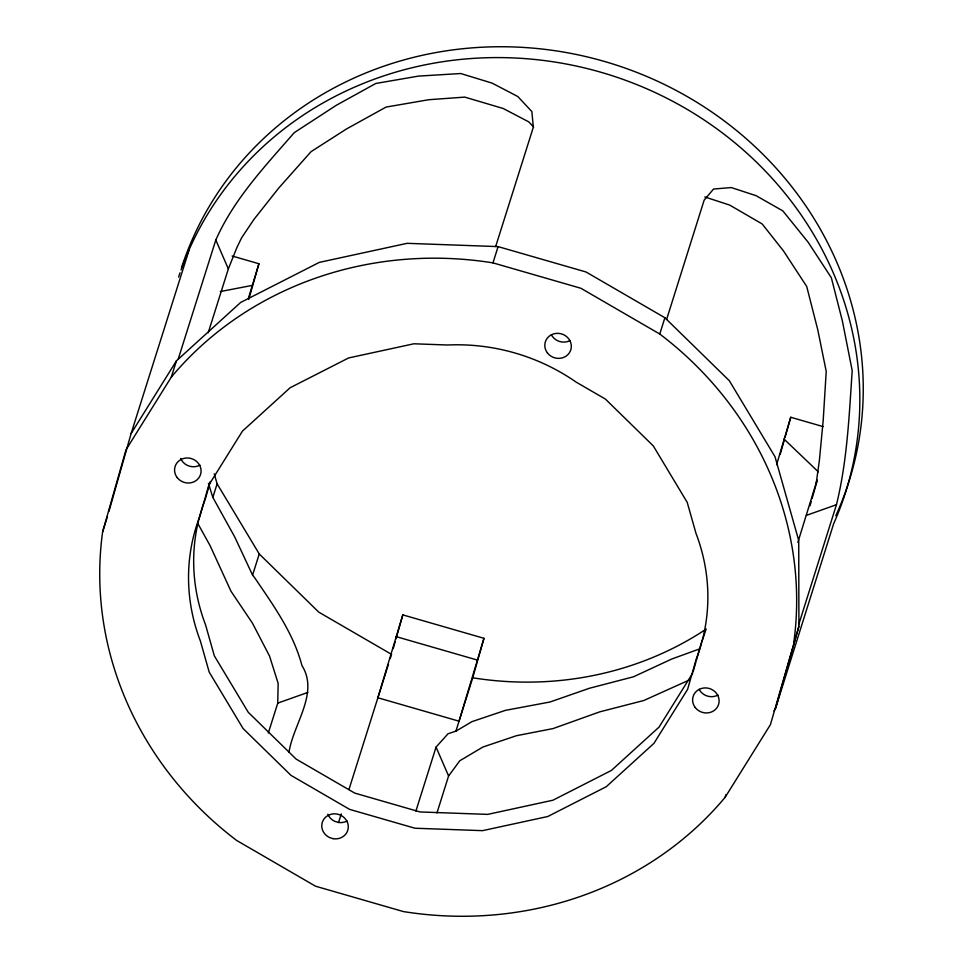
<?xml version="1.0" encoding="UTF-8"?>
<svg xmlns="http://www.w3.org/2000/svg" width="963" height="963" viewBox="0 0 963 963"><rect width="100%" height="100%" fill="white"/><g stroke="black" fill="none" stroke-linecap="round" stroke-linejoin="round"><path stroke-width="1.44" d="M268.328 732.963L277.753 703.122L278.138 683.285L269.508 656.008L252.45 623.157L230.964 591.198L210.103 545.672L198.101 523.992M797.858 542.386L816.251 482.836L819.357 460.723L823.196 420.458L826.218 371.405L817.792 329.852L806.717 286.48L783.545 251.018L762.178 223.958L729.653 205.071L704.796 196.946M798.905 624.012L836.462 504.696C847.235 460.844 849.173 415.45 852.195 370.574L842.408 321.112L831.346 277.741L808.174 242.279L782.847 210.897L756.087 195.682L731.23 187.544L713.523 189.061L704.17 200.099L666.613 319.415M798.917 626.311L770.424 724.645L725.103 797.34A350.544 326.818 17.5 0 1 403.437 911.576L315.515 886.201L236.645 840.446A350.544 326.818 17.5 0 1 102.62 531.877L125.984 449.817L171.306 377.111L176.434 360.848L240.63 302.466L319.319 262.381L407.132 243.326L498.1 246.612L586.022 271.987L664.891 317.742L729.352 380.746L774.998 456.715L798.724 540.472L798.917 626.311L775.552 708.371L773.963 710.923M108.988 511.281L131.112 433.543L189.374 249.152M248.406 298.301L258.915 263.742L232.119 256.002M248.743 299.469L258.915 263.742M210.319 481.464L205.239 499.34A195.537 182.308 17.5 0 0 205.516 624.722L214.328 655.839L248.249 712.283L296.135 759.097L354.745 793.103L420.073 811.953L487.663 814.385L552.918 800.229L611.385 770.448L659.077 727.077L692.746 673.053M393.169 648.725L395.179 641.683M395.986 638.854L402.811 614.876L483.968 638.313L472.725 677.796L455.896 731.158L448.06 733.734L436.058 747.107L415.896 811.051M693.155 671.656L695.948 661.846M696.345 660.437L701.425 642.574M776.599 464.696L790.755 417.268L823.196 426.633M780.174 454.428L784.243 440.139M785.062 437.274L790.755 417.268M810.027 505.756L811.243 501.458M812.062 498.605L816.949 481.452M402.811 614.876L377.881 697.766L459.038 721.191L483.968 638.313M102.62 531.877L107.326 516.962M178.155 359.283L215.808 240.016C233.865 199.076 265.234 166.009 294.257 132.641L336.316 105.28L375.799 83.468L418.496 76.101L460.723 73.525L492.117 83.119L517.805 96.529L531.865 111.588L533.333 127.248L495.668 246.516M208.189 332.813L228.351 268.882L236.898 247.527L241.617 237.777L253.835 219.552L278.608 188.206L311.025 151.685L346.584 128.91L386.055 107.086L428.764 99.719L464.732 97.107L503.131 108.47L528.819 121.892L533.683 127.104M289.032 752.103C293.173 724.272 319.331 693.167 301.925 665.493C293.366 632.896 273.215 605.077 254.557 577.571L252.571 575.128L234.719 536.933L212.835 497.402L217.108 483.835L214.268 473.82M252.571 575.128L259.252 553.966L217.108 483.835M171.306 377.111A350.544 326.818 17.5 0 1 492.972 262.875L498.1 246.612M338.531 822.558L341.251 813.952M348.943 789.564L388.474 664.169M390.244 658.572L391.568 654.371L318.753 612.131L259.252 553.966M436.961 812.941L448.589 775.985L459.796 760.758L482.932 747.023L516.409 735.72L553.087 728.57L599.768 711.85L643.79 700.51L688.858 680.203M793.777 642.586A350.544 326.818 17.5 0 0 659.763 334.017L664.891 317.742M816.251 482.836L817.142 479.995M725.103 797.34L725.958 794.631M775.552 708.371L833.597 523.884A350.436 326.722 17.5 0 0 633.004 83.107A350.436 326.722 17.5 0 0 181.032 269.965M131.112 433.543L176.434 360.848M455.896 731.158L471.918 721.66L505.394 710.369L550.029 701.991L589.512 688.232L633.498 676.796L671.693 659.041L699.559 648.918M277.753 703.122L307.847 692.433M806.368 515.386L836.462 504.696M220.262 291.572L252.065 285.445M492.972 262.875L580.882 288.262L659.763 334.017M395.962 636.579L477.13 660.004M783.918 438.959L818.309 471.846M215.808 240.016L228.351 268.882M436.058 747.107L448.589 775.985M208.429 483.366L212.835 497.402M706.084 628.923A195.537 182.308 17.5 0 1 701.943 641.226M199.931 465.141A13.35 12.447 17.5 0 1 180.623 458.388M717.977 695.069A13.35 12.447 17.5 0 1 699.138 689.339M347.137 820.994A13.35 12.447 17.5 0 1 338.254 822.39L334.919 821.379A13.35 12.447 17.5 0 1 327.829 814.241M570.168 340.493A13.35 12.447 17.5 0 1 551.342 334.763M181.538 267.666A350.436 326.722 17.5 0 1 633.389 71.093A350.436 326.722 17.5 0 1 835.8 515.747M178.588 277.079A350.436 326.722 17.5 0 1 180.033 272.794M705.566 629.501A323.604 301.708 17.5 0 1 472.725 677.796M208.79 485.123L200.111 515.614A195.537 182.308 17.5 0 0 200.376 640.997L209.2 672.114L243.109 728.558L291.007 775.371L349.617 809.377L414.933 828.228L482.535 830.66L547.778 816.504L606.245 786.723L653.949 743.352L687.618 689.327L696.297 658.848A195.537 182.308 17.5 0 0 696.02 533.466L687.209 502.349L653.287 445.893L605.402 399.079L576.091 382.082A195.537 182.308 17.5 0 0 447.675 345.007L413.873 343.791L348.618 357.947L290.152 387.728L242.459 431.111L208.79 485.123M333.114 838.665L329.791 837.654A13.35 12.447 17.5 0 1 326.204 816.672A13.35 12.447 17.5 0 1 347.739 823.233A13.35 12.447 17.5 0 1 333.114 838.665M177.18 477.576A13.35 12.447 17.5 0 0 200.003 475.915A13.35 12.447 17.5 0 0 186.268 458.003A13.35 12.447 17.5 0 0 177.18 477.576M547.429 352.94A13.35 12.447 17.5 0 0 570.252 351.266A13.35 12.447 17.5 0 0 556.506 333.367A13.35 12.447 17.5 0 0 547.429 352.94M695.226 707.516A13.35 12.447 17.5 0 0 718.049 705.843A13.35 12.447 17.5 0 0 704.314 687.943A13.35 12.447 17.5 0 0 695.226 707.516"/></g></svg>
